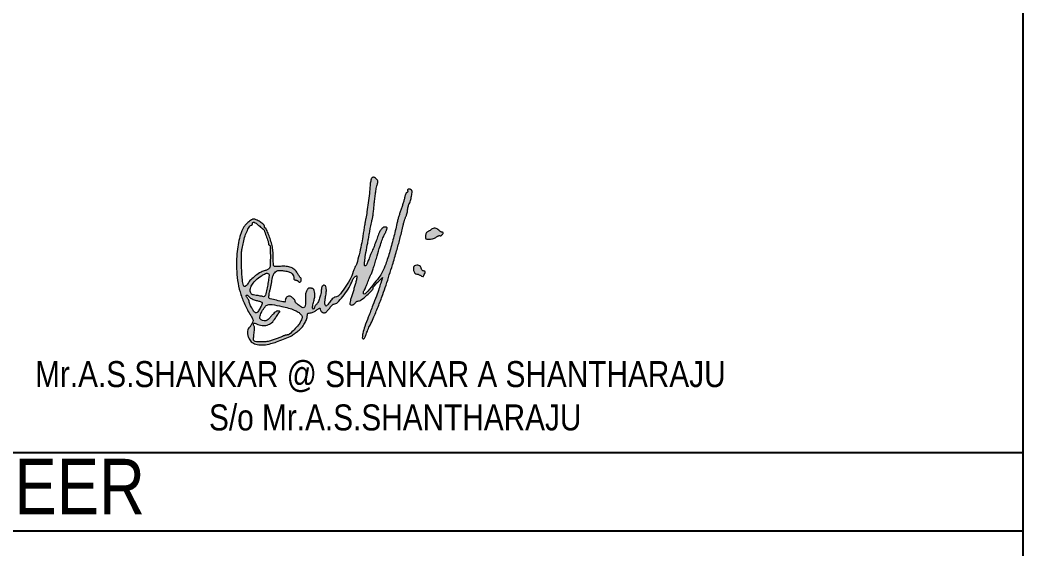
# Model space of a CAD drawing. Header units: metres. Extents: x -1560950 to -1560484, y 42726 to 42890.
# Drawn here: x -1560516.85 to -1560483.54, y 42790.01 to 42807.6 of the extents above; entities that cross this region are included whole.
import ezdxf

# ---------------------------------------------------------------- set-up
doc = ezdxf.new("R2010")
doc.units = ezdxf.units.M
doc.header["$LTSCALE"] = 750
doc.header["$MEASUREMENT"] = 0
doc.layers.get('0').update_dxf_attribs({"lineweight": 5})
doc.layers.add('LOCATION_PLAN', color=7, linetype='Continuous', lineweight=0)
doc.styles.add('M', font='swissck.ttf')
doc.styles.add('SH', font='swissc.ttf', dxfattribs={"height": 10})

# ---------------------------------------------------------------- blocks, each defined once
blk = doc.blocks.new('A$C00211ACD')
at = {"linetype": 'Continuous'}
h = blk.add_hatch(color=5, dxfattribs=at)
h.dxf.hatch_style = 1
h.paths.add_polyline_path([(1.396, 0.612, 0.012704), (1.382, 0.596, 0.008301), (1.37, 0.582, 0.170561), (1.368, 0.577, -0.192788), (1.357, 0.548, -0.020782), (1.304, 0.497, -0.022025), (1.246, 0.451, -0.160813), (1.213, 0.44, 0.107542), (1.207, 0.438, 0.050621), (1.199, 0.434, 0.046898), (1.192, 0.427, 0.048604), (1.186, 0.42, -0.099338), (1.174, 0.407, -0.105402), (1.159, 0.401, -0.125654), (1.144, 0.401, -0.180335), (1.134, 0.409, -0.195827), (1.132, 0.417, -0.00619), (1.139, 0.446, -0.011179), (1.149, 0.482, -0.007419), (1.162, 0.522, 0.005235), (1.175, 0.564, 0.0056), (1.187, 0.605, 0.005334), (1.197, 0.641, 0.026003), (1.201, 0.662, 0.007378), (1.204, 0.685, 0.15021), (1.203, 0.692, 0.396685), (1.199, 0.693, 0.035768), (1.188, 0.687, 0.086817), (1.18, 0.68, 0.025801), (1.17, 0.666, 0.025042), (1.16, 0.648, 0.024633), (1.152, 0.63, -0.04699), (1.117, 0.559, -0.0323), (1.064, 0.485, -0.028492), (1.01, 0.425, -0.19636), (0.973, 0.41, 0.16192), (0.966, 0.407, 0.031476), (0.955, 0.398, 0.030494), (0.943, 0.385, 0.024076), (0.932, 0.37, -0.024216), (0.921, 0.354, -0.025434), (0.908, 0.34, -0.026171), (0.896, 0.329, -0.094187), (0.887, 0.324, -0.122132), (0.871, 0.323, -0.100714), (0.854, 0.33, -0.104858), (0.843, 0.342, -0.144136), (0.838, 0.356, 0.114872), (0.836, 0.366, 0.354435), (0.83, 0.368, 0.092373), (0.819, 0.363, 0.008497), (0.794, 0.345, -0.034144), (0.78, 0.335, -0.029082), (0.763, 0.327, -0.030128), (0.747, 0.321, -0.06969), (0.735, 0.32, 0.040779), (0.721, 0.319, 0.159984), (0.713, 0.315, 0.154621), (0.709, 0.307, 0.037353), (0.708, 0.292, -0.089053), (0.701, 0.256, -0.04424), (0.68, 0.214, -0.042786), (0.651, 0.173, -0.055571), (0.618, 0.142, 0.001712), (0.6, 0.129, 0.00187), (0.582, 0.116, 0.001749), (0.568, 0.104, 0.009275), (0.56, 0.098, -0.074646), (0.537, 0.084, -0.005735), (0.469, 0.057, -0.008657), (0.399, 0.031, -0.018569), (0.343, 0.013, -0.046063), (0.27, 0.001, -0.072588), (0.206, 0.005, -0.091535), (0.157, 0.025, -0.136116), (0.126, 0.06, -0.048685), (0.114, 0.092, -0.058511), (0.109, 0.125, -0.06893), (0.113, 0.152, -0.158531), (0.124, 0.17, 0.053002), (0.13, 0.177, 0.018206), (0.139, 0.189, 0.017861), (0.147, 0.202, 0.019739), (0.155, 0.216, 0.022315), (0.163, 0.237, 0.107071), (0.165, 0.249, 0.10315), (0.161, 0.262, 0.01997), (0.15, 0.282, -0.027899), (0.088, 0.393, -0.034045), (0.043, 0.504, -0.034978), (0.015, 0.616, -0.03253), (0.002, 0.735, -0.016896), (0, 0.838, -0.019707), (0.006, 0.936, -0.021213), (0.019, 1.026, -0.03001), (0.039, 1.105, -0.019087), (0.052, 1.141, -0.03597), (0.065, 1.169, -0.039146), (0.082, 1.193, -0.027829), (0.104, 1.217, -0.020556), (0.122, 1.233, -0.024563), (0.14, 1.247, -0.024424), (0.156, 1.257, -0.125581), (0.166, 1.26, -0.10717), (0.196, 1.253, -0.03443), (0.235, 1.232, -0.030558), (0.27, 1.207, -0.224641), (0.278, 1.189, 0.044213), (0.279, 1.182, 0.064031), (0.281, 1.175, 0.083847), (0.284, 1.171, 0.203668), (0.287, 1.17, -0.295791), (0.296, 1.164, -0.008843), (0.315, 1.119, -0.015859), (0.335, 1.066, -0.012796), (0.353, 1.008, -0.026897), (0.359, 0.981, -0.013137), (0.363, 0.946, -0.012995), (0.367, 0.909, -0.018351), (0.367, 0.876, 0.008284), (0.367, 0.847, 0.011286), (0.368, 0.82, 0.0083), (0.37, 0.798, 0.114782), (0.373, 0.791, 0.206205), (0.379, 0.786, 0.034364), (0.393, 0.785, 0.028936), (0.413, 0.784, 0.01371), (0.439, 0.786, -0.046622), (0.497, 0.787, -0.073363), (0.545, 0.776, -0.086077), (0.582, 0.753, -0.095401), (0.608, 0.719, 0.013143), (0.617, 0.704, 0.015749), (0.625, 0.691, 0.014542), (0.633, 0.679, 0.093208), (0.638, 0.675, -0.177964), (0.646, 0.665, -0.102125), (0.648, 0.649, -0.116845), (0.643, 0.635, -0.258321), (0.634, 0.63, -0.061876), (0.628, 0.63, -0.051277), (0.622, 0.633, -0.084089), (0.614, 0.638, 0.13277), (0.61, 0.644, 0.052126), (0.604, 0.647, 0.048863), (0.597, 0.649, 0.053367), (0.59, 0.65, -0.118198), (0.583, 0.652, -0.126202), (0.577, 0.656, -0.093252), (0.573, 0.665, -0.041946), (0.572, 0.677, 0.117644), (0.564, 0.703, 0.119045), (0.546, 0.722, 0.083483), (0.514, 0.735, 0.033293), (0.469, 0.743, 0.010853), (0.431, 0.746, 0.072478), (0.413, 0.745, 0.109711), (0.399, 0.738, 0.039424), (0.383, 0.723, 0.040869), (0.373, 0.711, 0.034396), (0.365, 0.697, 0.035768), (0.36, 0.683, 0.076018), (0.358, 0.672, -0.040071), (0.357, 0.658, -0.006286), (0.352, 0.63, -0.006948), (0.346, 0.597, -0.006014), (0.338, 0.562, 0.010397), (0.33, 0.529, 0.015594), (0.326, 0.5, 0.010453), (0.323, 0.475, 0.224441), (0.325, 0.469, 0.133869), (0.335, 0.463, 0.001842), (0.401, 0.447, 0.003594), (0.464, 0.432, 0.055497), (0.486, 0.43, 0.355954), (0.487, 0.431, 0.017033), (0.488, 0.435, 0.021477), (0.488, 0.441, 0.013045), (0.488, 0.448, -0.098194), (0.491, 0.463, -0.088982), (0.5, 0.477, -0.091957), (0.513, 0.486, -0.114871), (0.527, 0.49, -0.14741), (0.543, 0.485, -0.035074), (0.564, 0.468, -0.034019), (0.583, 0.449, -0.179152), (0.588, 0.435, 0.212993), (0.595, 0.42, 0.026182), (0.625, 0.396, 0.025807), (0.657, 0.375, 0.226202), (0.674, 0.374, 0.173041), (0.683, 0.381, 0.089046), (0.688, 0.395, 0.043615), (0.69, 0.419, 0.008909), (0.689, 0.462, -0.043875), (0.69, 0.503, -0.063209), (0.699, 0.538, -0.083612), (0.714, 0.562, -0.21903), (0.732, 0.57, -0.029178), (0.741, 0.569, -0.024994), (0.75, 0.567, -0.025765), (0.759, 0.565, -0.063099), (0.765, 0.562, -0.172906), (0.777, 0.546, -0.059075), (0.783, 0.516, -0.048458), (0.782, 0.479, -0.033367), (0.773, 0.437, 0.004415), (0.762, 0.392, 0.042826), (0.759, 0.373, 0.15818), (0.762, 0.363, 0.258107), (0.768, 0.36, 0.133491), (0.772, 0.361, 0.100499), (0.775, 0.364, 0.087472), (0.778, 0.368, 0.108716), (0.778, 0.376, -0.053518), (0.784, 0.388, -0.034918), (0.79, 0.396, -0.034949), (0.797, 0.404, 0.097335), (0.814, 0.426, 0.025871), (0.831, 0.467, 0.027113), (0.844, 0.511, 0.057509), (0.848, 0.547, -0.046296), (0.851, 0.571, -0.101714), (0.858, 0.588, -0.161523), (0.869, 0.597, -0.176986), (0.882, 0.596, -0.227235), (0.893, 0.585, -0.065218), (0.898, 0.56, -0.042817), (0.897, 0.522, -0.016596), (0.889, 0.471, 0.022989), (0.884, 0.438, 0.051721), (0.884, 0.412, 0.083771), (0.889, 0.395, 0.288982), (0.898, 0.39, 0.205522), (0.902, 0.391, 0.009738), (0.912, 0.403, 0.014666), (0.924, 0.417, 0.009897), (0.937, 0.435, -0.023698), (0.951, 0.453, -0.033091), (0.966, 0.467, -0.0368), (0.979, 0.477, -0.144436), (0.988, 0.48, 0.215463), (1.025, 0.496, 0.027297), (1.081, 0.567, 0.031629), (1.133, 0.652, 0.043619), (1.168, 0.735, -0.008947), (1.174, 0.751, -0.010156), (1.179, 0.766, -0.012219), (1.186, 0.782, 0.103586), (1.203, 0.814, 0.006214), (1.226, 0.904, 0.00987), (1.248, 1.001, 0.015419), (1.263, 1.085, -0.003252), (1.27, 1.132, -0.002569), (1.278, 1.183, -0.002599), (1.286, 1.23, -0.006458), (1.293, 1.265, 0.01224), (1.305, 1.333, 0.005333), (1.318, 1.424, 0.005358), (1.329, 1.517, 0.009398), (1.336, 1.595, -0.01427), (1.338, 1.619, -0.017425), (1.342, 1.641, -0.016087), (1.346, 1.659, -0.10668), (1.35, 1.667, -0.069086), (1.36, 1.676, -0.182366), (1.37, 1.679, -0.11945), (1.381, 1.675, -0.022662), (1.398, 1.662, -0.041274), (1.411, 1.649, -0.158236), (1.415, 1.639, -0.092072), (1.414, 1.626, -0.009018), (1.405, 1.594, 0.031422), (1.398, 1.567, 0.007837), (1.391, 1.522, 0.007978), (1.384, 1.47, 0.007942), (1.378, 1.418, -0.004355), (1.374, 1.367, -0.005347), (1.368, 1.32, -0.004481), (1.363, 1.28, -0.038139), (1.359, 1.263, 0.017066), (1.355, 1.247, 0.004281), (1.35, 1.222, 0.004369), (1.344, 1.194, 0.004387), (1.338, 1.165, -0.001518), (1.332, 1.131, -0.000691), (1.324, 1.087, -0.000684), (1.316, 1.041, -0.000939), (1.308, 1, 0.005377), (1.29, 0.901, 0.018929), (1.282, 0.838, 0.025202), (1.28, 0.798, 0.509204), (1.289, 0.791, 0.164059), (1.295, 0.796, 0.024192), (1.303, 0.809, 0.025134), (1.311, 0.826, 0.019217), (1.318, 0.845, -0.009929), (1.326, 0.868, -0.00507), (1.338, 0.897, -0.005035), (1.35, 0.926, -0.007531), (1.361, 0.951, 0.009354), (1.372, 0.977, 0.005314), (1.385, 1.008, 0.005569), (1.397, 1.041, 0.009149), (1.407, 1.068, -0.018094), (1.426, 1.121, -0.055169), (1.445, 1.154, -0.090228), (1.464, 1.173, -0.151349), (1.485, 1.18, -0.032214), (1.498, 1.179, -0.19555), (1.504, 1.176, -0.206533), (1.506, 1.169, -0.036238), (1.503, 1.157, -0.019695), (1.5, 1.147, -0.01174), (1.495, 1.135, -0.011743), (1.489, 1.124, -0.01987), (1.484, 1.115, 0.040566), (1.469, 1.084, 0.012444), (1.45, 1.034, 0.009212), (1.428, 0.965, 0.003327), (1.399, 0.866, -0.004554), (1.383, 0.811, -0.005997), (1.367, 0.762, -0.004441), (1.353, 0.721, -0.05661), (1.345, 0.706, 0.03325), (1.339, 0.694, 0.007285), (1.329, 0.672, 0.00755), (1.319, 0.646, 0.007184), (1.309, 0.62, -0.006324), (1.299, 0.594, -0.008292), (1.29, 0.571, -0.006342), (1.281, 0.552, -0.07456), (1.277, 0.545, 0.095409), (1.271, 0.535, 0.092653), (1.269, 0.523, 0.12725), (1.271, 0.513, 0.266352), (1.278, 0.51, 0.220675), (1.295, 0.518, 0.004229), (1.362, 0.598, 0.010298), (1.424, 0.677, 0.038475), (1.458, 0.73, 0.039793), (1.492, 0.808, 0.010057), (1.534, 0.939, 0.010377), (1.575, 1.089, 0.011514), (1.609, 1.235, -0.018173), (1.614, 1.256, -0.005106), (1.623, 1.288, -0.00514), (1.635, 1.324, -0.005397), (1.647, 1.36, 0.005987), (1.659, 1.395, 0.005836), (1.67, 1.431, 0.005767), (1.679, 1.463, 0.021643), (1.684, 1.483, -0.028485), (1.687, 1.498, -0.034911), (1.693, 1.512, -0.037482), (1.698, 1.522, -0.156123), (1.704, 1.526, 0.107322), (1.709, 1.529, 0.099533), (1.712, 1.534, 0.095795), (1.713, 1.54, 0.132518), (1.711, 1.548, -0.352111), (1.713, 1.556, -0.137807), (1.718, 1.559, -0.044736), (1.728, 1.56, -0.064269), (1.736, 1.559, -0.061476), (1.744, 1.555, -0.095876), (1.753, 1.548, -0.153323), (1.757, 1.525, -0.013263), (1.748, 1.479, -0.014782), (1.737, 1.434, -0.100504), (1.727, 1.414, 0.091543), (1.723, 1.407, 0.014792), (1.719, 1.392, 0.015901), (1.715, 1.373, 0.013379), (1.712, 1.354, -0.016315), (1.709, 1.333, -0.015656), (1.704, 1.313, -0.015799), (1.699, 1.296, -0.053068), (1.694, 1.285, 0.051372), (1.689, 1.272, 0.008117), (1.681, 1.247, 0.008935), (1.672, 1.217, 0.007702), (1.664, 1.185, -0.006379), (1.634, 1.06, -0.007303), (1.602, 0.942, -0.005566), (1.56, 0.801, -0.001936), (1.496, 0.6, -0.012035), (1.463, 0.504, -0.005617), (1.416, 0.382, -0.005162), (1.368, 0.266, -0.022166), (1.336, 0.199, 0.014923), (1.325, 0.177, 0.00938), (1.315, 0.152, 0.009382), (1.305, 0.127, 0.016923), (1.298, 0.106, -0.024246), (1.291, 0.088, -0.03935), (1.284, 0.073, -0.047056), (1.276, 0.063, -0.213488), (1.27, 0.06, -0.4296), (1.258, 0.072, -0.041121), (1.264, 0.116, -0.028579), (1.283, 0.184, -0.01043), (1.318, 0.278, 0.001843), (1.364, 0.397, 0.003855), (1.399, 0.49, 0.00487), (1.425, 0.563, 0.011018), (1.442, 0.619), (1.459, 0.674), (1.413, 0.63, 0.008753)])
h.paths.add_polyline_path([(0.654, 0.29, -0.129458), (0.657, 0.278, -0.098105), (0.654, 0.266, -0.012315), (0.643, 0.24, -0.063513), (0.619, 0.2, -0.024543), (0.576, 0.152, -0.019301), (0.531, 0.109, -0.18148), (0.506, 0.1, 0.039811), (0.498, 0.099, 0.02262), (0.488, 0.097, 0.022521), (0.479, 0.094, 0.034334), (0.471, 0.091, -0.02402), (0.45, 0.081, -0.005845), (0.416, 0.068, -0.006073), (0.376, 0.054, -0.006617), (0.338, 0.041, -0.05189), (0.293, 0.032, -0.029364), (0.238, 0.03, -0.022324), (0.187, 0.033, -0.281364), (0.172, 0.044, -0.090837), (0.171, 0.053, -0.012733), (0.171, 0.071, -0.0142), (0.173, 0.094, -0.011635), (0.176, 0.117, 0.014552), (0.179, 0.144, 0.027487), (0.18, 0.165, 0.033842), (0.178, 0.182, 0.10274), (0.174, 0.192, -0.09104), (0.169, 0.207, -0.292055), (0.172, 0.216, -0.215663), (0.183, 0.218, -0.060745), (0.201, 0.212, 0.078789), (0.255, 0.195, 0.108407), (0.306, 0.199, 0.107131), (0.351, 0.223, 0.075496), (0.388, 0.268, -0.004171), (0.4, 0.286, -0.004717), (0.412, 0.305, -0.004318), (0.423, 0.32, -0.025685), (0.428, 0.327, 0.068414), (0.432, 0.333, 0.33158), (0.431, 0.337, 0.162593), (0.426, 0.339, 0.020571), (0.414, 0.34, 0.105596), (0.401, 0.337, 0.055628), (0.385, 0.328, 0.039991), (0.368, 0.312, 0.016819), (0.347, 0.289, -0.013153), (0.323, 0.262, -0.058823), (0.307, 0.249, -0.096147), (0.292, 0.243, -0.075152), (0.275, 0.242, -0.085522), (0.246, 0.25, -0.231064), (0.234, 0.266, -0.144463), (0.235, 0.292, -0.030213), (0.254, 0.335, -0.042869), (0.285, 0.383, -0.169286), (0.314, 0.403, -0.104864), (0.356, 0.405, -0.011617), (0.453, 0.386, -0.017829), (0.521, 0.369, -0.029901), (0.576, 0.35, -0.035926), (0.618, 0.329, -0.096523), (0.642, 0.306, -0.027398)], flags=16)
h.paths.add_polyline_path([(0.338, 0.894, -0.007798), (0.337, 0.801, -0.115861), (0.329, 0.77, -0.095822), (0.323, 0.763, -0.042065), (0.312, 0.755, -0.039588), (0.299, 0.749, -0.042522), (0.286, 0.745, 0.082951), (0.245, 0.73, 0.028457), (0.191, 0.694, 0.028444), (0.142, 0.652, 0.083354), (0.116, 0.617, -0.121498), (0.091, 0.588, -0.480368), (0.071, 0.594, -0.078431), (0.058, 0.648, -0.008971), (0.051, 0.775, -0.005087), (0.049, 0.865, -0.021358), (0.05, 0.92, -0.027683), (0.056, 0.967, -0.013051), (0.068, 1.027, -0.022896), (0.086, 1.091, -0.02989), (0.109, 1.147, -0.028144), (0.132, 1.19, -0.260013), (0.15, 1.2, 0.169369), (0.153, 1.201, 0.094557), (0.156, 1.204, 0.075189), (0.158, 1.209, 0.055656), (0.158, 1.215, -0.235467), (0.164, 1.226, -0.239058), (0.176, 1.228, -0.087303), (0.196, 1.218, -0.025105), (0.224, 1.195, 0.004016), (0.239, 1.181, 0.005578), (0.252, 1.17, 0.003543), (0.264, 1.16, 0.068792), (0.268, 1.157, -0.202111), (0.276, 1.149, -0.004087), (0.296, 1.093, -0.007464), (0.315, 1.039, -0.078313), (0.318, 1.016, 0.058793), (0.319, 1.01, 0.077825), (0.321, 1.005, 0.096395), (0.325, 1.001, 0.161592), (0.328, 1, -0.408924), (0.337, 0.991, -0.004228)], flags=16)
h.paths.add_polyline_path([(0.326, 0.696, -0.00723), (0.319, 0.645, -0.01233), (0.309, 0.587, -0.01058), (0.296, 0.527, -0.012671), (0.289, 0.5, -0.090544), (0.283, 0.488, -0.19878), (0.275, 0.484, -0.104148), (0.264, 0.484, 0.020481), (0.253, 0.487, 0.005701), (0.236, 0.49, 0.00574), (0.216, 0.494, 0.005997), (0.196, 0.496, -0.019631), (0.171, 0.501, -0.080257), (0.156, 0.506, -0.11473), (0.147, 0.515, -0.06283), (0.14, 0.529, -0.151273), (0.139, 0.566, -0.08144), (0.158, 0.608, -0.063581), (0.195, 0.651, -0.040304), (0.248, 0.691, -0.014369), (0.28, 0.71, -0.064581), (0.3, 0.718, -0.137732), (0.314, 0.717, -0.181927), (0.323, 0.71, -0.169657)], flags=16)
h.paths.add_polyline_path([(0.254, 0.406, -0.02557), (0.235, 0.368, -0.025693), (0.213, 0.332, -0.193358), (0.196, 0.322, -0.187255), (0.187, 0.323, -0.073408), (0.177, 0.332, -0.046177), (0.165, 0.347, -0.016368), (0.152, 0.372, -0.008769), (0.141, 0.393, -0.012544), (0.133, 0.411, -0.008459), (0.127, 0.427, -0.157088), (0.127, 0.433, 0.142591), (0.126, 0.437, 0.027659), (0.124, 0.445, 0.027381), (0.119, 0.454, 0.022316), (0.114, 0.462, -0.019285), (0.096, 0.489, -0.406615), (0.098, 0.498, -0.320171), (0.108, 0.497, -0.01697), (0.134, 0.475, 0.051229), (0.148, 0.465, 0.032408), (0.165, 0.456, 0.031219), (0.185, 0.448, 0.034864), (0.205, 0.444, -0.023189), (0.223, 0.44, -0.030604), (0.238, 0.436, -0.031396), (0.25, 0.43, -0.180647), (0.255, 0.425, -0.196975)], flags=16)
h.paths.add_polyline_path([(2.067, 1.125, 0.132527), (2.06, 1.129, 0.096087), (2.052, 1.13, -0.051739), (2.04, 1.136, -0.034148), (2.031, 1.142, -0.033439), (2.023, 1.15, 0.089434), (2.007, 1.163, 0.089367), (1.986, 1.169, 0.097098), (1.967, 1.167, 0.130774), (1.951, 1.159, -0.036606), (1.945, 1.153, -0.014129), (1.936, 1.147, -0.013902), (1.926, 1.141, -0.016688), (1.917, 1.136, 0.067991), (1.906, 1.129, 0.074085), (1.898, 1.119, 0.067422), (1.893, 1.107, 0.044328), (1.89, 1.092, 0.026123), (1.889, 1.072, 0.228369), (1.893, 1.064, 0.156527), (1.903, 1.06, 0.010996), (1.931, 1.06, 0.030569), (1.953, 1.061, 0.041657), (1.971, 1.065, 0.045329), (1.988, 1.072, 0.049178), (2.002, 1.081, -0.023406), (2.013, 1.089, -0.035837), (2.023, 1.094, -0.05261), (2.034, 1.098, 0.386333), (2.043, 1.094, 0.068332), (2.055, 1.101, 0.063543), (2.065, 1.111, 0.168348), (2.068, 1.121, 0.203451)])
h.paths.add_polyline_path([(1.869, 0.742, -0.09795), (1.862, 0.746, -0.064842), (1.855, 0.753, -0.061806), (1.849, 0.762, -0.069611), (1.847, 0.771, 0.160707), (1.839, 0.786, 0.117276), (1.824, 0.796, 0.098415), (1.803, 0.798, 0.083171), (1.781, 0.793, 0.274735), (1.769, 0.777, 0.092934), (1.772, 0.747, 0.088874), (1.785, 0.719, 0.240867), (1.804, 0.71, -0.072318), (1.811, 0.709, -0.024313), (1.822, 0.705, -0.023599), (1.833, 0.7, -0.02492), (1.844, 0.694, 0.018027), (1.859, 0.684, 0.204318), (1.866, 0.684, 0.211036), (1.871, 0.688, 0.019328), (1.878, 0.704, 0.00591), (1.887, 0.727, 0.143936), (1.887, 0.734, 0.254538), (1.883, 0.738, 0.021479)])
at = {"color": 5}
for points in [[(1.35, 1.667, 0.10668), (1.346, 1.659, 0.016083), (1.342, 1.641, 0.017428), (1.338, 1.619, 0.01427), (1.336, 1.595, -0.009398), (1.329, 1.517, -0.005358), (1.318, 1.424, -0.005333), (1.305, 1.333, -0.01224), (1.293, 1.265, 0.006458), (1.286, 1.23, 0.002598), (1.278, 1.183, 0.00257), (1.27, 1.132, 0.003251), (1.263, 1.085, -0.01542), (1.248, 1.001, -0.009871), (1.226, 0.904, -0.006213), (1.203, 0.814, -0.094153), (1.188, 0.785, 0.054258), (1.185, 0.779, 0.00944), (1.179, 0.766, 0.010158), (1.174, 0.751, 0.008948), (1.168, 0.735, -0.043618), (1.133, 0.652, -0.031629), (1.081, 0.567, -0.027297), (1.025, 0.496, -0.215463), (0.988, 0.48, 0.144435), (0.979, 0.477, 0.036799), (0.966, 0.467, 0.033091), (0.951, 0.453, 0.023698), (0.937, 0.435, -0.009897), (0.924, 0.417, -0.014666), (0.912, 0.403, -0.009738), (0.902, 0.391, -0.205522), (0.898, 0.39, -0.288982), (0.889, 0.395, -0.083771), (0.884, 0.412, -0.051721), (0.884, 0.438, -0.022989), (0.889, 0.471, 0.016596), (0.897, 0.522, 0.042817), (0.898, 0.56, 0.065218), (0.893, 0.585, 0.227235), (0.882, 0.596, 0.176986), (0.869, 0.597, 0.161523), (0.858, 0.588, 0.101714), (0.851, 0.571, 0.046296), (0.848, 0.547, -0.057509), (0.844, 0.511, -0.027113), (0.831, 0.467, -0.025871), (0.814, 0.426, -0.097335), (0.797, 0.404, 0.034949), (0.79, 0.396, 0.034918), (0.784, 0.388, 0.037112), (0.78, 0.38, 0.102228), (0.778, 0.373, -0.072708), (0.778, 0.368, -0.087472), (0.775, 0.364, -0.100499), (0.772, 0.361, -0.133491), (0.768, 0.36, -0.258107), (0.762, 0.363, -0.15818), (0.759, 0.373, -0.042826), (0.762, 0.392, -0.004415), (0.773, 0.437, 0.033367), (0.782, 0.479, 0.048458), (0.783, 0.516, 0.059074), (0.777, 0.546, 0.172906), (0.765, 0.562, 0.063098), (0.759, 0.565, 0.025764), (0.75, 0.567, 0.024994), (0.741, 0.569, 0.029179), (0.732, 0.57, 0.219031), (0.714, 0.562, 0.083612), (0.699, 0.538, 0.063209), (0.69, 0.503, 0.043875), (0.689, 0.462, -0.008909), (0.69, 0.419, -0.043615), (0.688, 0.395, -0.089046), (0.683, 0.381, -0.173041), (0.674, 0.374, -0.226202), (0.657, 0.375, -0.025807), (0.625, 0.396, -0.026182), (0.595, 0.42, -0.212993), (0.588, 0.435, 0.179152), (0.583, 0.449, 0.034019), (0.564, 0.468, 0.035074), (0.543, 0.485, 0.147408), (0.527, 0.49, 0.114872), (0.513, 0.486, 0.091954), (0.5, 0.477, 0.088982), (0.491, 0.463, 0.098198), (0.488, 0.448, -0.013045), (0.488, 0.441, -0.021476), (0.488, 0.435, -0.017033), (0.487, 0.431, -0.355954), (0.486, 0.43, -0.055497), (0.464, 0.432, -0.003594), (0.401, 0.447, -0.001842), (0.335, 0.463, -0.133869), (0.325, 0.469, -0.22444), (0.323, 0.475, -0.010453), (0.326, 0.5, -0.015594), (0.33, 0.529, -0.010397), (0.338, 0.562, 0.006014), (0.346, 0.597, 0.006951), (0.352, 0.63, 0.006283), (0.357, 0.658, 0.040071), (0.358, 0.672, -0.076018), (0.36, 0.683, -0.03577), (0.365, 0.697, -0.034393), (0.373, 0.711, -0.040869), (0.383, 0.723, -0.039425), (0.399, 0.738, -0.10971), (0.413, 0.745, -0.072478), (0.431, 0.746, -0.010853), (0.469, 0.743, -0.033293), (0.514, 0.735, -0.083483), (0.546, 0.722, -0.119045), (0.564, 0.703, -0.117644), (0.572, 0.677, 0.041946), (0.573, 0.665, 0.093252), (0.577, 0.656, 0.126201), (0.583, 0.652, 0.118198), (0.59, 0.65, -0.053364), (0.597, 0.649, -0.04886), (0.604, 0.647, -0.052132), (0.61, 0.644, -0.100317), (0.613, 0.64, 0.08825), (0.617, 0.636, 0.053305), (0.622, 0.633, 0.051278), (0.628, 0.63, 0.061875), (0.634, 0.63, 0.258321), (0.643, 0.635, 0.116843), (0.648, 0.649, 0.102127), (0.646, 0.665, 0.177963), (0.638, 0.675, -0.093208), (0.633, 0.679, -0.014539), (0.625, 0.691, -0.015751), (0.617, 0.704, -0.013143), (0.608, 0.719, 0.095402), (0.582, 0.753, 0.086076), (0.545, 0.776, 0.073363), (0.497, 0.787, 0.046622), (0.439, 0.786, -0.01371), (0.413, 0.784, -0.028936), (0.393, 0.785, -0.034363), (0.379, 0.786, -0.206204), (0.373, 0.791, -0.114783), (0.37, 0.798, -0.008303), (0.368, 0.82, -0.011282), (0.367, 0.847, -0.008284), (0.367, 0.876, 0.018351), (0.367, 0.909, 0.012993), (0.363, 0.946, 0.013139), (0.359, 0.981, 0.026898), (0.353, 1.008, 0.012796), (0.335, 1.066, 0.015858), (0.315, 1.119, 0.008843), (0.296, 1.164, 0.295792), (0.287, 1.17, -0.203668), (0.284, 1.171, -0.083847), (0.281, 1.175, -0.064029), (0.279, 1.182, -0.044214), (0.278, 1.189, 0.224641), (0.27, 1.207, 0.030558), (0.235, 1.232, 0.034429), (0.196, 1.253, 0.10717), (0.166, 1.26, 0.125581), (0.156, 1.257, 0.024426), (0.14, 1.247, 0.024561), (0.122, 1.233, 0.020556), (0.104, 1.217, 0.027829), (0.082, 1.193, 0.039149), (0.065, 1.169, 0.035968), (0.052, 1.141, 0.019088), (0.039, 1.105, 0.03001), (0.019, 1.026, 0.021213), (0.006, 0.936, 0.019707), (0, 0.838, 0.016895), (0.002, 0.735, 0.032531), (0.015, 0.616, 0.034976), (0.043, 0.504, 0.034046), (0.088, 0.393, 0.0279), (0.15, 0.282, -0.01997), (0.161, 0.262, -0.10315), (0.165, 0.249, -0.107071), (0.163, 0.237, -0.022315), (0.155, 0.216, -0.019737), (0.147, 0.202, -0.017861), (0.139, 0.189, -0.018208), (0.13, 0.177, -0.053001), (0.124, 0.17, 0.158532), (0.113, 0.152, 0.068931), (0.109, 0.125, 0.058509), (0.114, 0.092, 0.048687), (0.126, 0.06, 0.136115), (0.157, 0.025, 0.091536), (0.206, 0.005, 0.072588), (0.27, 0.001, 0.046062), (0.343, 0.013, 0.018569), (0.399, 0.031, 0.008658), (0.469, 0.057, 0.005734), (0.537, 0.084, 0.074646), (0.56, 0.098, -0.009275), (0.568, 0.104, -0.001749), (0.582, 0.116, -0.001869), (0.6, 0.129, -0.001713), (0.618, 0.142, 0.05557), (0.651, 0.173, 0.042789), (0.68, 0.214, 0.044238), (0.701, 0.256, 0.089052), (0.708, 0.292, -0.037353), (0.709, 0.307, -0.154621), (0.713, 0.315, -0.159984), (0.721, 0.319, -0.040779), (0.735, 0.32, 0.06969), (0.747, 0.321, 0.030126), (0.763, 0.327, 0.029084), (0.78, 0.335, 0.034144), (0.794, 0.345, -0.008497), (0.819, 0.363, -0.092373), (0.83, 0.368, -0.354436), (0.836, 0.366, -0.114872), (0.838, 0.356, 0.144137), (0.843, 0.342, 0.104859), (0.854, 0.33, 0.100712), (0.871, 0.323, 0.122133), (0.887, 0.324, 0.094188), (0.896, 0.329, 0.026171), (0.908, 0.34, 0.025437), (0.921, 0.354, 0.024213), (0.932, 0.37, -0.024077), (0.943, 0.385, -0.030493), (0.955, 0.398, -0.031476), (0.966, 0.407, -0.16192), (0.973, 0.41, 0.19636), (1.01, 0.425, 0.028515), (1.064, 0.485, 0.032277), (1.117, 0.559, 0.04699), (1.152, 0.63, -0.024638), (1.16, 0.648, -0.025037), (1.17, 0.666, -0.025801), (1.18, 0.68, -0.086818), (1.188, 0.687, -0.035768), (1.199, 0.693, -0.396686), (1.203, 0.692, -0.150209), (1.204, 0.685, -0.007378), (1.201, 0.662, -0.026002), (1.197, 0.641, -0.005332), (1.187, 0.605, -0.005599), (1.175, 0.564, -0.005237), (1.162, 0.522, 0.00742), (1.149, 0.482, 0.011177), (1.139, 0.446, 0.006191), (1.132, 0.417, 0.195827), (1.134, 0.409, 0.180335), (1.144, 0.401, 0.125653), (1.159, 0.401, 0.105402), (1.174, 0.407, 0.099338), (1.186, 0.42, -0.048611), (1.192, 0.427, -0.04689), (1.199, 0.434, -0.050622), (1.207, 0.438, -0.107543), (1.213, 0.44, 0.160813), (1.246, 0.451, 0.022027), (1.304, 0.497, 0.02078), (1.357, 0.548, 0.192788), (1.368, 0.577, -0.170561), (1.37, 0.582, -0.008301), (1.382, 0.596, -0.012705), (1.396, 0.612, -0.008753), (1.413, 0.63), (1.459, 0.674), (1.442, 0.619, -0.011018), (1.425, 0.563, -0.00487), (1.399, 0.49, -0.003855), (1.364, 0.397, -0.001843), (1.318, 0.278, 0.01043), (1.283, 0.184, 0.028579), (1.264, 0.116, 0.041121), (1.258, 0.072, 0.4296), (1.27, 0.06, 0.213488), (1.276, 0.063, 0.047056), (1.284, 0.073, 0.03935), (1.291, 0.088, 0.024246), (1.298, 0.106, -0.016924), (1.305, 0.127, -0.009398), (1.315, 0.152, -0.009364), (1.325, 0.177, -0.014923), (1.336, 0.199, 0.022166), (1.368, 0.266, 0.005162), (1.416, 0.382, 0.005617), (1.463, 0.504, 0.012035), (1.496, 0.6, 0.001936), (1.56, 0.801, 0.005566), (1.602, 0.942, 0.007304), (1.634, 1.06, 0.006378), (1.664, 1.185, -0.007703), (1.672, 1.217, -0.008934), (1.681, 1.247, -0.008117), (1.689, 1.272, -0.051372), (1.694, 1.285, 0.053067), (1.699, 1.296, 0.015799), (1.704, 1.313, 0.015656), (1.709, 1.333, 0.016315), (1.712, 1.354, -0.013381), (1.715, 1.373, -0.015902), (1.719, 1.392, -0.014789), (1.723, 1.407, -0.091542), (1.727, 1.414, 0.100504), (1.737, 1.434, 0.014782), (1.748, 1.479, 0.013263), (1.757, 1.525, 0.131011), (1.755, 1.545, 0.109764), (1.751, 1.551, 0.066289), (1.744, 1.555, 0.061476), (1.736, 1.559, 0.064269), (1.728, 1.56, 0.044736), (1.718, 1.559, 0.137807), (1.713, 1.556, 0.198552), (1.711, 1.552, 0.107054), (1.712, 1.546, -0.091329), (1.713, 1.54, -0.095795), (1.712, 1.534, -0.099533), (1.709, 1.529, -0.107322), (1.704, 1.526, 0.156123), (1.698, 1.522, 0.03748), (1.693, 1.512, 0.034912), (1.687, 1.498, 0.028485), (1.684, 1.483, -0.021643), (1.679, 1.463, -0.005767), (1.67, 1.431, -0.005836), (1.659, 1.395, -0.005987), (1.647, 1.36, 0.005396), (1.635, 1.324, 0.005141), (1.623, 1.288, 0.005105), (1.614, 1.256, 0.018173), (1.609, 1.235, -0.011512), (1.575, 1.089, -0.010375), (1.534, 0.939, -0.010061), (1.492, 0.808, -0.039793), (1.458, 0.73, -0.038475), (1.424, 0.677, -0.010298), (1.362, 0.598, -0.004229), (1.295, 0.518, -0.220675), (1.278, 0.51, -0.266352), (1.271, 0.513, -0.127249), (1.269, 0.523, -0.092653), (1.271, 0.535, -0.095409), (1.277, 0.545, 0.074559), (1.281, 0.552, 0.006343), (1.29, 0.571, 0.00829), (1.299, 0.594, 0.006324), (1.309, 0.62, -0.007185), (1.319, 0.646, -0.007551), (1.329, 0.672, -0.007282), (1.339, 0.694, -0.03325), (1.345, 0.706, 0.05661), (1.353, 0.721, 0.004439), (1.367, 0.762, 0.006), (1.383, 0.811, 0.004553), (1.399, 0.866, -0.003327), (1.428, 0.965, -0.009212), (1.45, 1.034, -0.012444), (1.469, 1.084, -0.040566), (1.484, 1.115, 0.01987), (1.489, 1.124, 0.011743), (1.495, 1.135, 0.01174), (1.5, 1.147, 0.019695), (1.503, 1.157, 0.036239), (1.506, 1.169, 0.206533), (1.504, 1.176, 0.19555), (1.498, 1.179, 0.032214), (1.485, 1.18, 0.151348), (1.464, 1.173, 0.090229), (1.445, 1.154, 0.055169), (1.426, 1.121, 0.018094), (1.407, 1.068, -0.009149), (1.397, 1.041, -0.00544), (1.385, 1.009, -0.005443), (1.372, 0.977, -0.009354), (1.361, 0.951, 0.007531), (1.35, 0.926, 0.005035), (1.338, 0.897, 0.00507), (1.326, 0.868, 0.009929), (1.318, 0.845, -0.019217), (1.311, 0.826, -0.025137), (1.303, 0.809, -0.024188), (1.295, 0.796, -0.164059), (1.289, 0.791, -0.509204), (1.28, 0.798, -0.025203), (1.282, 0.838, -0.018929), (1.29, 0.901, -0.005377), (1.308, 1, 0.000939), (1.316, 1.041, 0.000684), (1.324, 1.087, 0.000691), (1.332, 1.131, 0.001519), (1.338, 1.165, -0.004387), (1.344, 1.194, -0.004368), (1.35, 1.222, -0.004282), (1.355, 1.247, -0.017066), (1.359, 1.263, 0.03814), (1.363, 1.28, 0.004481), (1.368, 1.32, 0.005347), (1.374, 1.367, 0.004355), (1.378, 1.418, -0.007942), (1.384, 1.47, -0.007978), (1.391, 1.522, -0.007837), (1.398, 1.567, -0.031422), (1.405, 1.594, 0.009018), (1.414, 1.626, 0.092072), (1.415, 1.639, 0.158236), (1.411, 1.649, 0.041274), (1.398, 1.662, 0.022662), (1.381, 1.675, 0.11945), (1.37, 1.679, 0.182367), (1.36, 1.676, 0.069086)], [(0.224, 1.195, 0.004016), (0.239, 1.181, 0.005579), (0.252, 1.17, 0.003543), (0.264, 1.16, 0.068792), (0.268, 1.157, -0.202111), (0.276, 1.149, -0.004087), (0.296, 1.093, -0.007464), (0.315, 1.039, -0.078313), (0.318, 1.016, 0.058793), (0.319, 1.01, 0.077826), (0.321, 1.005, 0.096393), (0.325, 1.001, 0.161592), (0.328, 1, -0.408924), (0.337, 0.991, -0.004228), (0.338, 0.894, -0.007798), (0.337, 0.801, -0.115861), (0.329, 0.77, -0.095822), (0.323, 0.763, -0.042064), (0.312, 0.755, -0.039591), (0.299, 0.749, -0.042519), (0.286, 0.745, 0.082951), (0.245, 0.73, 0.028457), (0.191, 0.694, 0.028444), (0.142, 0.652, 0.083354), (0.116, 0.617, -0.121498), (0.091, 0.588, -0.480368), (0.071, 0.594, -0.078431), (0.058, 0.648, -0.008971), (0.051, 0.775, -0.005087), (0.049, 0.865, -0.021358), (0.05, 0.92, -0.027683), (0.056, 0.967, -0.013051), (0.068, 1.027, -0.022897), (0.086, 1.091, -0.029891), (0.109, 1.147, -0.028142), (0.132, 1.19, -0.260013), (0.15, 1.2, 0.169368), (0.153, 1.201, 0.094557), (0.156, 1.204, 0.07519), (0.158, 1.209, 0.055655), (0.158, 1.215, -0.235467), (0.164, 1.226, -0.239058), (0.176, 1.228, -0.087303), (0.196, 1.218, -0.025105)], [(1.951, 1.159, -0.036606), (1.945, 1.153, -0.01413), (1.936, 1.147, -0.013901), (1.926, 1.141, -0.016688), (1.917, 1.136, 0.067992), (1.906, 1.129, 0.074084), (1.898, 1.119, 0.067422), (1.893, 1.107, 0.044328), (1.89, 1.092, 0.026123), (1.889, 1.072, 0.228369), (1.893, 1.064, 0.156527), (1.903, 1.06, 0.010996), (1.931, 1.06, 0.030569), (1.953, 1.061, 0.041658), (1.971, 1.065, 0.045325), (1.988, 1.072, 0.049182), (2.002, 1.081, -0.023406), (2.013, 1.089, -0.035837), (2.023, 1.094, -0.039743), (2.031, 1.097, -0.270346), (2.035, 1.096, 0.299047), (2.043, 1.094, 0.068335), (2.055, 1.101, 0.06354), (2.065, 1.111, 0.168348), (2.068, 1.121, 0.151218), (2.067, 1.124, 0.098409), (2.064, 1.127, 0.081383), (2.06, 1.129, 0.063405), (2.055, 1.13, -0.105367), (2.048, 1.131, -0.036283), (2.04, 1.136, -0.034148), (2.031, 1.142, -0.033439), (2.023, 1.15, 0.089434), (2.007, 1.163, 0.089367), (1.986, 1.169, 0.097099), (1.967, 1.167, 0.130773)], [(0.323, 0.71, -0.169657), (0.326, 0.696, -0.007229), (0.319, 0.645, -0.012332), (0.309, 0.587, -0.010579), (0.296, 0.527, -0.012671), (0.289, 0.5, -0.090544), (0.283, 0.488, -0.198781), (0.275, 0.484, -0.104148), (0.264, 0.484, 0.020481), (0.253, 0.487, 0.005699), (0.236, 0.49, 0.005742), (0.216, 0.494, 0.005997), (0.196, 0.496, -0.019631), (0.171, 0.501, -0.080257), (0.156, 0.506, -0.11473), (0.147, 0.515, -0.06283), (0.14, 0.529, -0.151272), (0.139, 0.566, -0.08144), (0.158, 0.608, -0.063581), (0.195, 0.651, -0.040304), (0.248, 0.691, -0.014369), (0.28, 0.71, -0.064581), (0.3, 0.718, -0.137733), (0.314, 0.717, -0.181925)], [(1.781, 0.793, 0.274735), (1.769, 0.777, 0.092929), (1.772, 0.747, 0.088878), (1.785, 0.719, 0.240867), (1.804, 0.71, -0.072319), (1.811, 0.709, -0.024311), (1.822, 0.705, -0.023603), (1.833, 0.7, -0.024917), (1.844, 0.694, 0.018027), (1.859, 0.684, 0.204318), (1.866, 0.684, 0.211036), (1.871, 0.688, 0.019328), (1.878, 0.704, 0.00591), (1.887, 0.727, 0.143936), (1.887, 0.734, 0.254538), (1.883, 0.738, 0.021479), (1.869, 0.742, -0.097949), (1.862, 0.746, -0.064842), (1.855, 0.753, -0.061806), (1.849, 0.762, -0.069612), (1.847, 0.771, 0.160707), (1.839, 0.786, 0.117276), (1.824, 0.796, 0.098415), (1.803, 0.798, 0.083171)], [(0.134, 0.475, 0.051229), (0.148, 0.465, 0.032411), (0.165, 0.456, 0.031216), (0.185, 0.448, 0.034864), (0.205, 0.444, -0.023189), (0.223, 0.44, -0.030605), (0.238, 0.436, -0.031394), (0.25, 0.43, -0.180647), (0.255, 0.425, -0.196975), (0.254, 0.406, -0.02557), (0.235, 0.368, -0.025693), (0.213, 0.332, -0.193358), (0.196, 0.322, -0.187255), (0.187, 0.323, -0.073408), (0.177, 0.332, -0.046177), (0.165, 0.347, -0.016369), (0.152, 0.372, -0.008768), (0.141, 0.393, -0.012544), (0.133, 0.411, -0.008459), (0.127, 0.427, -0.157087), (0.127, 0.433, 0.142591), (0.126, 0.437, 0.027659), (0.124, 0.445, 0.02738), (0.119, 0.454, 0.022317), (0.114, 0.462, -0.019285), (0.096, 0.489, -0.406614), (0.098, 0.498, -0.320172), (0.108, 0.497, -0.01697)], [(0.453, 0.386, -0.017829), (0.521, 0.369, -0.029901), (0.576, 0.35, -0.035927), (0.618, 0.329, -0.096524), (0.642, 0.306, -0.027398), (0.654, 0.29, -0.129458), (0.657, 0.278, -0.098106), (0.654, 0.266, -0.012315), (0.643, 0.24, -0.063514), (0.619, 0.2, -0.024543), (0.576, 0.152, -0.019301), (0.531, 0.109, -0.18148), (0.506, 0.1, 0.03981), (0.498, 0.099, 0.022645), (0.488, 0.097, 0.022498), (0.479, 0.094, 0.034333), (0.471, 0.091, -0.02402), (0.45, 0.081, -0.005847), (0.416, 0.068, -0.006071), (0.376, 0.054, -0.006617), (0.338, 0.041, -0.05189), (0.293, 0.032, -0.029365), (0.238, 0.03, -0.022323), (0.187, 0.033, -0.281363), (0.172, 0.044, -0.090837), (0.171, 0.053, -0.012736), (0.171, 0.071, -0.014199), (0.173, 0.094, -0.011634), (0.176, 0.117, 0.014552), (0.179, 0.144, 0.027486), (0.18, 0.165, 0.033842), (0.178, 0.182, 0.10274), (0.174, 0.192, -0.09104), (0.169, 0.207, -0.292056), (0.172, 0.216, -0.215663), (0.183, 0.218, -0.060745), (0.201, 0.212, 0.078789), (0.255, 0.195, 0.108413), (0.306, 0.199, 0.107126), (0.351, 0.223, 0.075496), (0.388, 0.268, -0.004172), (0.4, 0.286, -0.004716), (0.412, 0.305, -0.004318), (0.423, 0.32, -0.025685), (0.428, 0.327, 0.068414), (0.432, 0.333, 0.331579), (0.431, 0.337, 0.162594), (0.426, 0.339, 0.020571), (0.414, 0.34, 0.105597), (0.401, 0.337, 0.055629), (0.385, 0.328, 0.03999), (0.368, 0.312, 0.016819), (0.347, 0.289, -0.013153), (0.323, 0.262, -0.058823), (0.307, 0.249, -0.096147), (0.292, 0.243, -0.075153), (0.275, 0.242, -0.085521), (0.246, 0.25, -0.231064), (0.234, 0.266, -0.144463), (0.235, 0.292, -0.030212), (0.254, 0.335, -0.04287), (0.285, 0.383, -0.169286), (0.314, 0.403, -0.104864), (0.356, 0.405, -0.011617)]]:
    blk.add_lwpolyline(points, format="xyb", close=True, dxfattribs=at)

msp = doc.modelspace()

# ---------------------------------------------------------------- linework, layer by layer
at = {"color": 7, "lineweight": -3, "ltscale": 5}
for p, q in [((-1560524.20867, 42793.22408), (-1560483.53553, 42793.22408)), ((-1560524.20867, 42790.61175), (-1560483.53553, 42790.61175))]:
    msp.add_line(p, q, dxfattribs=at)
msp.add_lwpolyline([(-1560524.20867, 42831.61163), (-1560483.53553, 42831.61163), (-1560483.53553, 42771.27671), (-1560524.20867, 42771.27671)], close=True, dxfattribs=at)
at = {"layer": 'LOCATION_PLAN'}
msp.add_lwpolyline([(-1560483.53553, 42771.27671), (-1560646.02836, 42771.27671), (-1560646.02836, 42890.41849), (-1560483.53553, 42890.41849)], close=True, dxfattribs=at)

# ---------------------------------------------------------------- block references
at = {"linetype": 'Continuous', "xscale": 3.320216519012877, "yscale": 3.320216519012877, "zscale": 3.320216519012877}
msp.add_blockref('A$C00211ACD', (-1560509.66083, 42796.79597), dxfattribs=at)

# ---------------------------------------------------------------- texts
at = {"color": 0, "lineweight": -2, "ltscale": 0.05, "insert": (-1560516.90439, 42796.25943), "char_height": 0.864, "width": 39.334031, "attachment_point": 1, "style": 'SH'}
msp.add_mtext('{\\C7;  Mr.A.S.SHANKAR @ SHANKAR A SHANTHARAJU\\P                       S/o Mr.A.S.SHANTHARAJU^I\\P\\P}\\P                                                 ', dxfattribs=at)
at = {"color": 7, "lineweight": -3, "insert": (-1560523.72242, 42793.01097), "char_height": 1.8418221, "width": 10.6001048, "attachment_point": 1, "style": 'M'}
msp.add_mtext('{\\fSwis721 Cn BT|b0|i0|c0|p34;ENGINEER}', dxfattribs=at)

doc.saveas('drawing.dxf')
